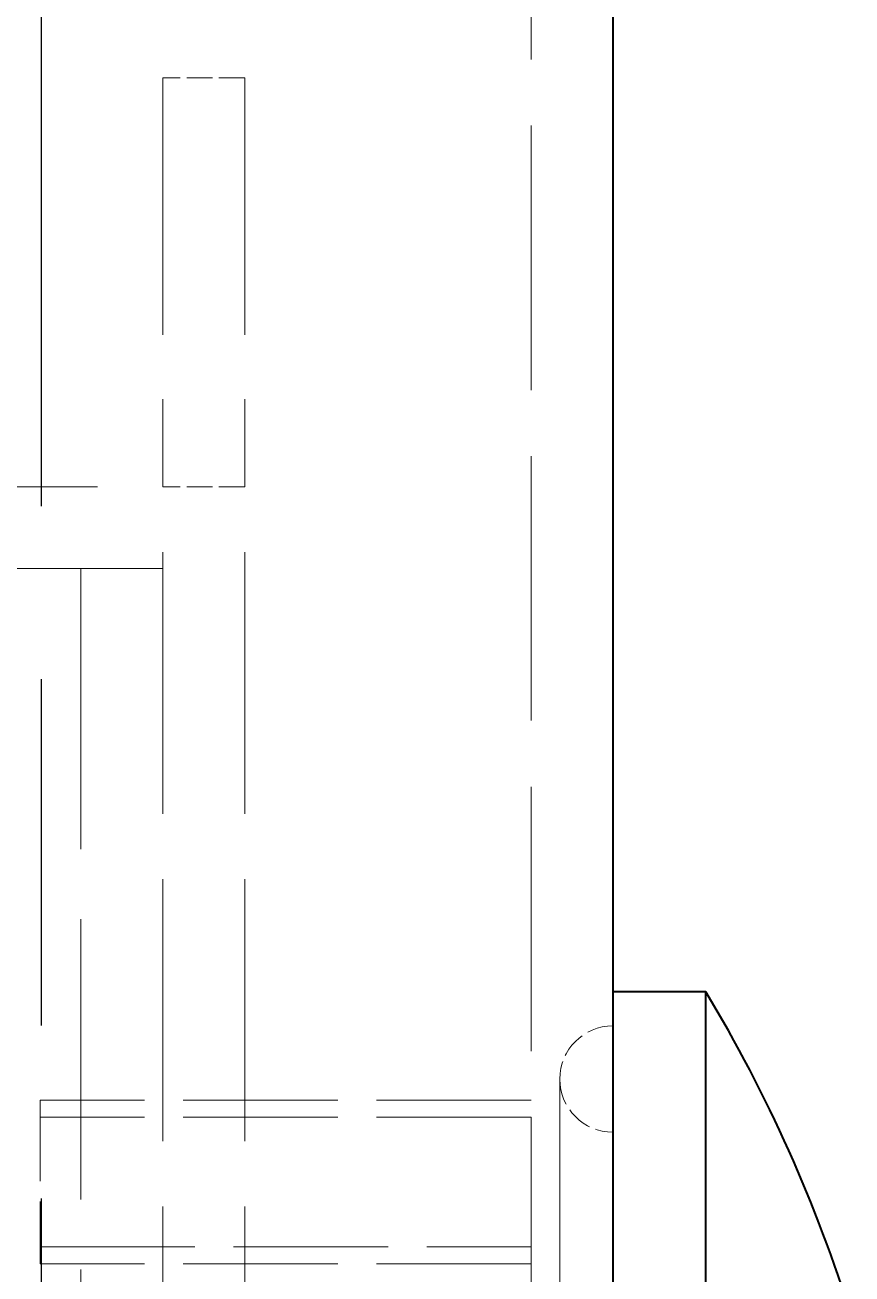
# Model space of a CAD drawing. Header units: millimetres. Extents: x 0 to 2523, y 0 to 1782.
# Drawn here: x 545.34 to 565.55, y 878.82 to 909.36 of the extents above; entities that cross this region are included whole.
import ezdxf

# ---------------------------------------------------------------- set-up
doc = ezdxf.new("R2010")
doc.units = ezdxf.units.MM
doc.header["$LTSCALE"] = 3
for name, pattern in [('CHAIN', [0.3543, 0.2362, -0.0295, 0.0591, -0.0295]), ('DASHED', [0.2067, 0.1654, -0.0413]), ('DOUBLE_DASH_CHAIN', [1.2403, 0.6614, -0.0827, 0.1654, -0.0827, 0.1654, -0.0827])]:
    doc.linetypes.add(name, pattern=pattern)
for name, color, linetype, lineweight in [('가려진 것(ISO)', 2, 'DASHED', 18), ('가려진 좁은 것(ISO)', 2, 'DASHED', 18), ('가시적인 것(ISO)', 3, 'Continuous', 40), ('단면선(ISO)', 7, 'CHAIN', 25)]:
    doc.layers.add(name, color=color, linetype=linetype, lineweight=lineweight)

# ---------------------------------------------------------------- blocks, each defined once
blk = doc.blocks.new('2dTransSection1')
at = {"layer": '단면선(ISO)', "linetype": 'DOUBLE_DASH_CHAIN', "ltscale": 5.686632}
blk.add_line((181.916, 235.719), (181.916, 316.981), dxfattribs=at)

msp = doc.modelspace()

# ---------------------------------------------------------------- linework, layer by layer
at = {"layer": '가려진 것(ISO)', "ltscale": 13.035532}
msp.add_line((557.7116, 923.0669), (557.7116, 729.0669), dxfattribs=at)
at = {"layer": '가려진 것(ISO)', "ltscale": 12.665669}
for p, q in [((548.7116, 908.0669), (548.7116, 898.0669)), ((550.7116, 908.0669), (550.7116, 898.0669))]:
    msp.add_line(p, q, dxfattribs=at)
at = {"layer": '가려진 것(ISO)', "ltscale": 1.269698}
msp.add_line((550.7116, 908.0669), (548.7116, 908.0669), dxfattribs=at)
at = {"layer": '가려진 것(ISO)', "ltscale": 12.901145}
for p, q in [((532.7116, 898.0669), (548.7116, 898.0669)), ((548.7116, 754.0669), (548.7116, 898.0669)), ((550.7116, 754.0669), (550.7116, 898.0669))]:
    msp.add_line(p, q, dxfattribs=at)
at = {"layer": '가려진 것(ISO)', "ltscale": 16.126431}
msp.add_line((530.7116, 896.0669), (550.7116, 896.0669), dxfattribs=at)
at = {"layer": '가려진 것(ISO)', "ltscale": 13.822656}
msp.add_line((546.7116, 896.0669), (546.7116, 836.0669), dxfattribs=at)
at = {"layer": '가려진 것(ISO)', "ltscale": 15.751169}
msp.add_line((558.4116, 883.5846), (558.4116, 871.5016), dxfattribs=at)
at = {"layer": '가려진 것(ISO)', "ltscale": 3.989087}
msp.add_line((545.7116, 883.0669), (545.7116, 879.0669), dxfattribs=at)
at = {"layer": '가려진 것(ISO)', "ltscale": 7.618686}
for p, q in [((557.7116, 883.0669), (545.7116, 883.0669)), ((557.7116, 882.6489), (545.7116, 882.6489)), ((545.7116, 879.4849), (557.7116, 879.4849)), ((557.7116, 879.0669), (545.7116, 879.0669))]:
    msp.add_line(p, q, dxfattribs=at)
at = {"layer": '가려진 것(ISO)', "ltscale": 1.296386}
for start, end in [(90, 180), (180, 270)]:
    msp.add_arc((559.7116, 883.5846), 1.3, start, end, dxfattribs=at)
at = {"layer": '가려진 좁은 것(ISO)', "ltscale": 1.269698}
msp.add_line((550.7116, 898.0669), (548.7116, 898.0669), dxfattribs=at)
at = {"layer": '가시적인 것(ISO)'}
for p, q in [((559.7116, 925.0669), (559.7116, 727.0669)), ((561.9808, 885.7178), (559.7116, 885.7178))]:
    msp.add_line(p, q, dxfattribs=at)
msp.add_arc((530.9488, 867.0427), 36.218, 17.17158, 31.03976, dxfattribs=at)
msp.add_open_spline([(561.9808, 876.6318), (561.9808, 877.7162), (561.9808, 878.7557), (561.9808, 880.6966), (561.9808, 881.5947), (561.9808, 882.7927), (561.9808, 883.1665), (561.9808, 884.0281), (561.9808, 884.4778), (561.9808, 885.0357), (561.9808, 885.2016), (561.9808, 885.4917), (561.9808, 885.6159), (561.9808, 885.7178)], degree=3, knots=[-1.4373876, -1.4373876, -1.4373876, -1.4373876, -1.077998, -1.077998, -0.718291, -0.718291, -0.538642, -0.538642, -0.2691978, -0.2691978, -0.1345178, -0.1345178, -0.000001, -0.000001, -0.000001, -0.000001], dxfattribs=at)

# ---------------------------------------------------------------- block references
at = {"layer": '단면선(ISO)', "xscale": 3, "yscale": 3, "zscale": 3}
msp.add_blockref('2dTransSection1', (0, 0), dxfattribs=at)

doc.saveas('drawing.dxf')
